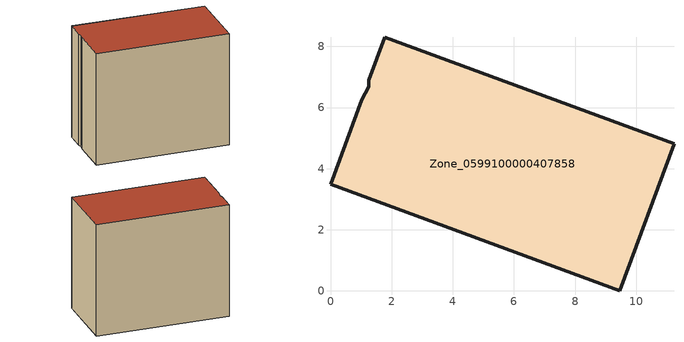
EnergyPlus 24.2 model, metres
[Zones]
Zone_0599100000407858
 floor ground (C_G): 0,3.5 1.02,6.25 1.26,6.68 1.25,6.89 1.78,8.3 11.24,4.81 9.46,0 z0
 wall outside (C_F): 1.78,8.3 1.25,6.89 1.26,6.68 1.02,6.25 0,3.5 9.46,0 11.24,4.81 1.78,8.3 z0:8.7
 roof outside (C_R): 1.02,6.25 0,3.5 9.46,0 11.24,4.81 1.78,8.3 1.25,6.89 1.26,6.68 z8.7
[BUILDING]
Pand.0599100000407858: North Axis=0; Terrain=City; Loads Convergence Tolerance Value=0.04; Temperature Convergence Tolerance Value=0.4; Solar Distribution=FullExterior; Maximum Number of Warmup Days=25; Minimum Number of Warmup Days=1
[Site:Location]
Rotterdam.The.Hague.AP_ZH_NLD Design_Conditions: Latitude=51.96; Longitude=4.45; Time Zone=1; Elevation=-4.5
[SITE:GROUNDTEMPERATURE:BUILDINGSURFACE]
18, 18, 18, 18, 18, 18, 18, 18, 18, 18, 18, 18
[MATERIAL] Thermal Absorptance=0.9; Solar Absorptance=0.7; Visible Absorptance=0.7
Name | Roughness | Thickness | Conductivity | Density | Specific Heat
G.TI.1992-2005 | MediumSmooth | 0.15 | 0.06 | 540 | 1210
F.TI.1992-2005 | Rough | 0.3 | 0.12 | 1920 | 840
R.TI.1992-2005 | MediumRough | 0.2 | 0.08 | 1500 | 1000
[CONSTRUCTION]
C_G: G.TI.1992-2005
C_F: F.TI.1992-2005
C_R: R.TI.1992-2005
[ZONE]
Zone_0599100000407858: Type=1; Multiplier=1; Ceiling Height=Autocalculate; Volume=Autocalculate; Floor Area=autocalculate; Part of Total Floor Area=Yes
[ZONEINFILTRATION:DESIGNFLOWRATE]
Infil_Zone_0599100000407858: Zone or ZoneList or Space or SpaceList=Zone_0599100000407858; Schedule=AlwaysOn; Design Flow Rate Calculation Method=Flow/Area; Flow Rate per Floor Area=0.0015; Constant Term Coefficient=1; Temperature Term Coefficient=0; Velocity Term Coefficient=0; Velocity Squared Term Coefficient=0
[HVACTEMPLATE:ZONE:IDEALLOADSAIRSYSTEM]
Zone_0599100000407858: Maximum Heating Supply Air Temperature=50; Minimum Cooling Supply Air Temperature=13; Maximum Heating Supply Air Humidity Ratio=0.0156; Minimum Cooling Supply Air Humidity Ratio=0.0077; Heating Limit=NoLimit; Cooling Limit=NoLimit; Dehumidification Control Type=ConstantSensibleHeatRatio; Cooling Sensible Heat Ratio=0.7; Dehumidification Setpoint=60; Humidification Control Type=None; Humidification Setpoint=30; Outdoor Air Method=None; Outdoor Air Flow Rate per Person=0.00944; Outdoor Air Flow Rate per Zone Floor Area=0; Outdoor Air Flow Rate per Zone=0; Demand Controlled Ventilation Type=None; Outdoor Air Economizer Type=NoEconomizer; Heat Recovery Type=None; Sensible Heat Recovery Effectiveness=0.7; Latent Heat Recovery Effectiveness=0.65
[ZONECONTROL:THERMOSTAT]
ThermostatControl_Zone_0599100000407858: Zone or ZoneList=Zone_0599100000407858; Control Type Schedule=DualSetpointControlType; Control 1=Thermostat_Zone_0599100000407858; Temperature Difference Between Cutout And Setpoint=0
[THERMOSTATSETPOINT:DUALSETPOINT]
Thermostat_Zone_0599100000407858: Heating Setpoint Temperature Schedule=HeatingSetpoint_Zone_0599100000407858; Cooling Setpoint Temperature Schedule=CoolingSetpoint_Zone_0599100000407858
[SCHEDULE:COMPACT]
HeatingSetpoint_Zone_0599100000407858: Through: 12/31, For: AllDays, Until: 24:00, 21
CoolingSetpoint_Zone_0599100000407858: Through: 12/31, For: AllDays, Until: 24:00, 24
DualSetpointControlType: Through: 12/31, For: AllDays, Until: 24:00, 4
AlwaysOn: Through: 12/31, For: AllDays, Until: 24:00, 1
